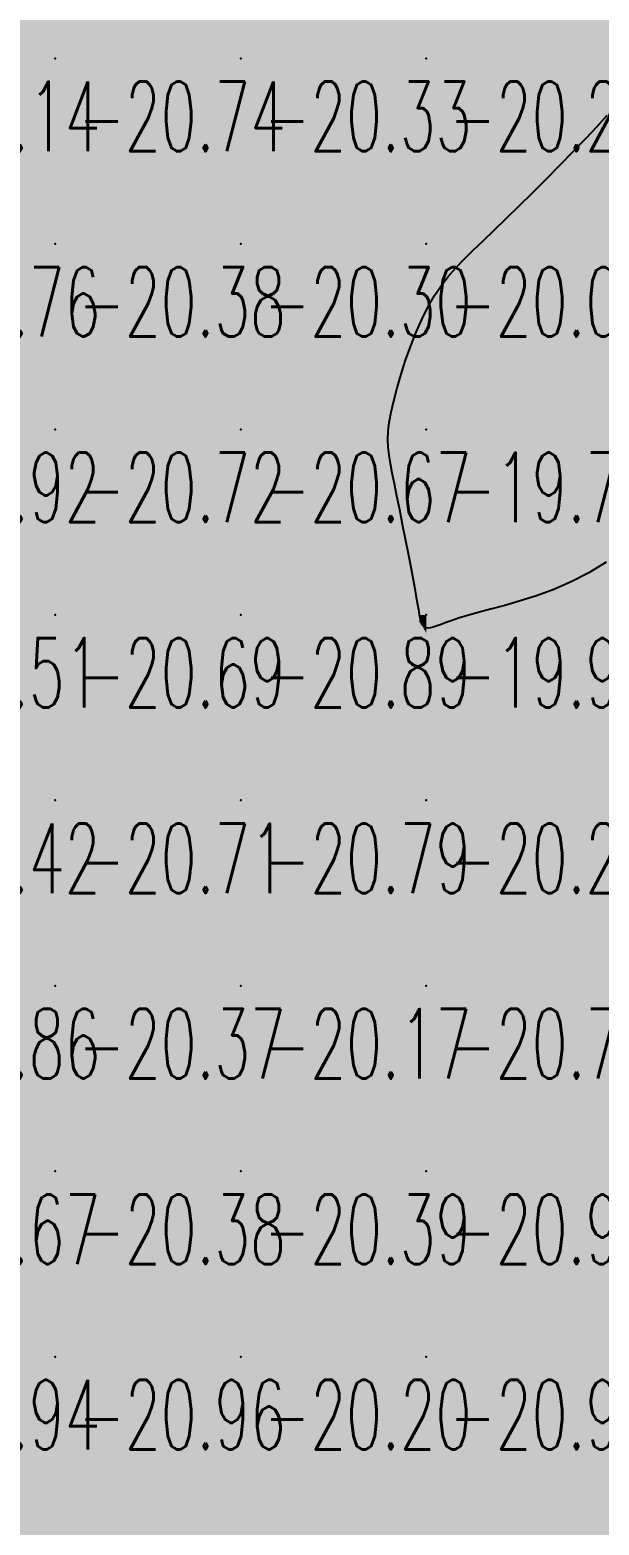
# Model space of a CAD drawing. Header units: millimetres. Extents: x 88261 to 90953, y 390274 to 392322.
# Drawn here: x 89158.9 to 89189.6, y 391238.2 to 391318.8 of the extents above; entities that cross this region are included whole.
import ezdxf
from ezdxf.enums import TextEntityAlignment as Align

# ---------------------------------------------------------------- set-up
doc = ezdxf.new("R2010")
doc.units = ezdxf.units.MM
doc.header["$LTSCALE"] = 25
for name, color, linetype in [('CN_04_00', 242, 'Continuous'), ('COTEAlt', 7, 'Continuous'), ('TN_COLORIAGE', 7, 'Continuous')]:
    doc.layers.add(name, color=color, linetype=linetype)
doc.styles.add('Simplex 1.0', font='Simplex.shx', dxfattribs={"width": 0.99, "height": 2.5})
doc.styles.get("Standard").update_dxf_attribs({"font": 'times.ttf'})

# ---------------------------------------------------------------- blocks, each defined once
blk = doc.blocks.new('COTE')
at = {"color": 0}
blk.add_point((0, 0), dxfattribs=at)
at = {"layer": 'COTEAlt'}
blk.add_attdef('ALT', text='', height=3.75, dxfattribs=at).set_placement((1.25, -1.25), align=Align.TOP_LEFT)

msp = doc.modelspace()

# ---------------------------------------------------------------- linework, layer by layer
at = {"layer": 'CN_04_00', "elevation": -20, "flags": 128}
msp.add_lwpolyline([(89189.953, 391290.078), (89189.016, 391289.502), (89188.066, 391289.016), (89187.122, 391288.609), (89186.2, 391288.27), (89185.315, 391287.988), (89184.484, 391287.751), (89183.723, 391287.549), (89183.049, 391287.371), (89182.474, 391287.207), (89181.992, 391287.056), (89181.592, 391286.921), (89181.265, 391286.804), (89181, 391286.705), (89180.786, 391286.626), (89180.615, 391286.568), (89180.474, 391286.535), (89180.357, 391286.525), (89180.258, 391286.536), (89180.177, 391286.565), (89180.112, 391286.608), (89180.06, 391286.662), (89180.019, 391286.721), (89179.989, 391286.784), (89179.966, 391286.847), (89179.949, 391286.908), (89179.934, 391286.98), (89179.917, 391287.08), (89179.894, 391287.222), (89179.862, 391287.422), (89179.816, 391287.697), (89179.752, 391288.062), (89179.667, 391288.532), (89179.558, 391289.116), (89179.429, 391289.794), (89179.286, 391290.538), (89179.133, 391291.322), (89178.976, 391292.118), (89178.821, 391292.899), (89178.673, 391293.637), (89178.536, 391294.306), (89178.417, 391294.887), (89178.319, 391295.393), (89178.245, 391295.849), (89178.199, 391296.276), (89178.183, 391296.698), (89178.202, 391297.138), (89178.258, 391297.618), (89178.355, 391298.162), (89178.495, 391298.786), (89178.675, 391299.475), (89178.891, 391300.211), (89179.138, 391300.972), (89179.412, 391301.738), (89179.709, 391302.489), (89180.025, 391303.204), (89180.354, 391303.864), (89180.695, 391304.454), (89181.053, 391304.986), (89181.434, 391305.478), (89181.844, 391305.949), (89182.291, 391306.416), (89182.78, 391306.898), (89183.319, 391307.414), (89183.914, 391307.98), (89184.567, 391308.61), (89185.266, 391309.293), (89185.994, 391310.013), (89186.732, 391310.752), (89187.466, 391311.495), (89188.176, 391312.225), (89188.846, 391312.924), (89189.46, 391313.578), (89190.006, 391314.174)], dxfattribs=at)
at = {"layer": 'TN_COLORIAGE', "color": 223}
for points in [[(89150.249, 391327.239, -20.629), (89150.249, 391317.239, -20.629), (89160.249, 391327.239, -20.629)], [(89150.249, 391317.239, -20.629), (89160.249, 391317.239, -20.629), (89160.249, 391327.239, -20.629)], [(89160.249, 391327.239, -20.391), (89160.249, 391317.239, -20.391), (89170.249, 391327.239, -20.391)], [(89160.249, 391317.239, -20.391), (89170.249, 391317.239, -20.391), (89170.249, 391327.239, -20.391)], [(89170.249, 391327.239, -20.241), (89170.249, 391317.239, -20.241), (89180.249, 391327.239, -20.241)], [(89170.249, 391317.239, -20.241), (89180.249, 391317.239, -20.241), (89180.249, 391327.239, -20.241)], [(89180.249, 391327.239, -20), (89188.89, 391327.239, -20), (89180.249, 391317.239, -20), (89188.73, 391325.721, -20)], [(89180.249, 391317.239, -20), (89188.73, 391325.721, -20), (89190.249, 391317.239, -20), (89190.249, 391323.784, -20)], [(89150.249, 391317.239, -20.737), (89150.249, 391307.239, -20.737), (89160.249, 391317.239, -20.737)], [(89150.249, 391307.239, -20.737), (89160.249, 391307.239, -20.737), (89160.249, 391317.239, -20.737)], [(89160.249, 391317.239, -20.333), (89160.249, 391307.239, -20.333), (89170.249, 391317.239, -20.333)], [(89160.249, 391307.239, -20.333), (89170.249, 391307.239, -20.333), (89170.249, 391317.239, -20.333)], [(89170.249, 391317.239, -20.211), (89170.249, 391307.239, -20.211), (89180.249, 391317.239, -20.211)], [(89170.249, 391307.239, -20.211), (89180.249, 391307.239, -20.211), (89180.249, 391317.239, -20.211)], [(89180.249, 391317.239, -20.072), (89180.249, 391307.239, -20.072), (89190.249, 391317.239, -20.072)], [(89180.249, 391307.239, -20), (89183.246, 391307.239, -20), (89190.249, 391317.239, -20), (89190.249, 391314.247, -20)], [(89150.249, 391307.239, -20.377), (89150.249, 391297.239, -20.377), (89160.249, 391307.239, -20.377)], [(89150.249, 391297.239, -20.377), (89160.249, 391297.239, -20.377), (89160.249, 391307.239, -20.377)], [(89160.249, 391307.239, -20.303), (89160.249, 391297.239, -20.303), (89170.249, 391307.239, -20.303)], [(89160.249, 391297.239, -20.303), (89170.249, 391297.239, -20.303), (89170.249, 391307.239, -20.303)], [(89170.249, 391307.239, -20.072), (89170.249, 391297.239, -20.072), (89180.249, 391307.239, -20.072)], [(89170.249, 391297.239, -20), (89177.883, 391297.239, -20), (89180.249, 391307.239, -20), (89180.249, 391304.676, -20)], [(89180.249, 391304.676, -20.072), (89183.246, 391307.239, -20.072), (89180.249, 391307.239, -20.072)], [(89150.249, 391297.239, -20.717), (89150.249, 391287.239, -20.717), (89160.249, 391297.239, -20.717)], [(89150.249, 391287.239, -20.717), (89160.249, 391287.239, -20.717), (89160.249, 391297.239, -20.717)], [(89160.249, 391297.239, -20.673), (89160.249, 391287.239, -20.673), (89170.249, 391297.239, -20.673)], [(89160.249, 391287.239, -20.673), (89170.249, 391287.239, -20.673), (89170.249, 391297.239, -20.673)], [(89170.249, 391287.239, -20), (89178.349, 391295.34, -20), (89170.249, 391297.239, -20), (89177.883, 391297.239, -20)], [(89178.349, 391295.34, -20.889), (89179.938, 391287.239, -20.889), (89170.249, 391287.239, -20.889)], [(89190.249, 391288.998, -20.139), (89181.949, 391287.239, -20.139), (89190.249, 391287.239, -20.139)], [(89150.249, 391287.239, -20.695), (89150.249, 391277.239, -20.695), (89160.249, 391287.239, -20.695)], [(89150.249, 391277.239, -20.695), (89160.249, 391277.239, -20.695), (89160.249, 391287.239, -20.695)], [(89160.249, 391287.239, -20.889), (89160.249, 391277.239, -20.889), (89170.249, 391287.239, -20.889)], [(89160.249, 391277.239, -20.889), (89170.249, 391277.239, -20.889), (89170.249, 391287.239, -20.889)], [(89170.249, 391287.239, -20), (89179.938, 391287.239, -20), (89170.249, 391277.239, -20), (89179.902, 391286.893, -20)], [(89180.249, 391277.239, -20), (89180.249, 391286.269, -20), (89190.249, 391287.239, -20), (89181.949, 391287.239, -20)], [(89180.249, 391277.239, -20.139), (89190.249, 391277.239, -20.139), (89190.249, 391287.239, -20.139)], [(89170.249, 391277.239, -20), (89179.902, 391286.893, -20), (89180.249, 391277.239, -20), (89180.249, 391286.269, -20)], [(89150.249, 391277.239, -20.711), (89150.249, 391267.239, -20.711), (89160.249, 391277.239, -20.711)], [(89150.249, 391267.239, -20.711), (89160.249, 391267.239, -20.711), (89160.249, 391277.239, -20.711)], [(89160.249, 391277.239, -20.794), (89160.249, 391267.239, -20.794), (89170.249, 391277.239, -20.794)], [(89160.249, 391267.239, -20.794), (89170.249, 391267.239, -20.794), (89170.249, 391277.239, -20.794)], [(89170.249, 391277.239, -20.265), (89170.249, 391267.239, -20.265), (89180.249, 391277.239, -20.265)], [(89170.249, 391267.239, -20.265), (89180.249, 391267.239, -20.265), (89180.249, 391277.239, -20.265)], [(89180.249, 391277.239, -20.576), (89180.249, 391267.239, -20.576), (89190.249, 391277.239, -20.576)], [(89180.249, 391267.239, -20.576), (89190.249, 391267.239, -20.576), (89190.249, 391277.239, -20.576)], [(89150.249, 391267.239, -20.37), (89150.249, 391257.239, -20.37), (89160.249, 391267.239, -20.37)], [(89150.249, 391257.239, -20.37), (89160.249, 391257.239, -20.37), (89160.249, 391267.239, -20.37)], [(89160.249, 391267.239, -20.166), (89160.249, 391257.239, -20.166), (89170.249, 391267.239, -20.166)], [(89160.249, 391257.239, -20.166), (89170.249, 391257.239, -20.166), (89170.249, 391267.239, -20.166)], [(89170.249, 391267.239, -20.735), (89170.249, 391257.239, -20.735), (89180.249, 391267.239, -20.735)], [(89170.249, 391257.239, -20.735), (89180.249, 391257.239, -20.735), (89180.249, 391267.239, -20.735)], [(89180.249, 391267.239, -20.644), (89180.249, 391257.239, -20.644), (89190.249, 391267.239, -20.644)], [(89180.249, 391257.239, -20.644), (89190.249, 391257.239, -20.644), (89190.249, 391267.239, -20.644)], [(89150.249, 391257.239, -20.383), (89150.249, 391247.239, -20.383), (89160.249, 391257.239, -20.383)], [(89150.249, 391247.239, -20.383), (89160.249, 391247.239, -20.383), (89160.249, 391257.239, -20.383)], [(89160.249, 391257.239, -20.389), (89160.249, 391247.239, -20.389), (89170.249, 391257.239, -20.389)], [(89160.249, 391247.239, -20.389), (89170.249, 391247.239, -20.389), (89170.249, 391257.239, -20.389)], [(89170.249, 391257.239, -20.979), (89170.249, 391247.239, -20.979), (89180.249, 391257.239, -20.979)], [(89170.249, 391247.239, -20.979), (89180.249, 391247.239, -20.979), (89180.249, 391257.239, -20.979)], [(89180.249, 391257.239, -20.697), (89180.249, 391247.239, -20.697), (89190.249, 391257.239, -20.697)], [(89180.249, 391247.239, -20.697), (89190.249, 391247.239, -20.697), (89190.249, 391257.239, -20.697)], [(89150.249, 391247.239, -20.965), (89150.249, 391237.239, -20.965), (89160.249, 391247.239, -20.965)], [(89150.249, 391237.239, -20.965), (89160.249, 391237.239, -20.965), (89160.249, 391247.239, -20.965)], [(89160.249, 391247.239, -20.197), (89160.249, 391237.239, -20.197), (89170.249, 391247.239, -20.197)], [(89160.249, 391237.239, -20.197), (89170.249, 391237.239, -20.197), (89170.249, 391247.239, -20.197)], [(89170.249, 391247.239, -20.981), (89170.249, 391237.239, -20.981), (89180.249, 391247.239, -20.981)], [(89170.249, 391237.239, -20.981), (89180.249, 391237.239, -20.981), (89180.249, 391247.239, -20.981)], [(89180.249, 391247.239, -20.674), (89180.249, 391237.239, -20.674), (89190.249, 391247.239, -20.674)], [(89180.249, 391237.239, -20.674), (89190.249, 391237.239, -20.674), (89190.249, 391247.239, -20.674)]]:
    msp.add_solid(points, dxfattribs=at)
at = {"layer": 'TN_COLORIAGE', "color": 213}
for points in [[(89190.249, 391314.247, -19.832), (89183.246, 391307.239, -19.832), (89190.249, 391307.239, -19.832)], [(89183.246, 391307.239, -19.791), (89180.249, 391304.676, -19.791), (89190.249, 391307.239, -19.791), (89180.249, 391297.239, -19.791)], [(89180.249, 391297.239, -19.832), (89190.249, 391297.239, -19.832), (89190.249, 391307.239, -19.832)], [(89180.249, 391304.676, -19.791), (89177.883, 391297.239, -19.791), (89180.249, 391297.239, -19.791)], [(89177.883, 391297.239, -19.791), (89178.349, 391295.34, -19.791), (89180.249, 391297.239, -19.791)], [(89179.938, 391287.239, -19.791), (89178.349, 391295.34, -19.791), (89180.249, 391287.239, -19.791), (89180.249, 391297.239, -19.791)], [(89180.249, 391297.239, -19.348), (89180.249, 391287.239, -19.348), (89190.249, 391297.239, -19.348)], [(89181.949, 391287.239, -19.348), (89190.249, 391288.998, -19.348), (89180.249, 391287.239, -19.348), (89190.249, 391297.239, -19.348)], [(89179.902, 391286.893, -19.971), (89179.938, 391287.239, -19.971), (89180.249, 391287.239, -19.971)], [(89180.249, 391286.269, -19.971), (89179.902, 391286.893, -19.971), (89180.249, 391287.239, -19.971)], [(89181.949, 391287.239, -19.971), (89180.249, 391286.269, -19.971), (89180.249, 391287.239, -19.971)]]:
    msp.add_solid(points, dxfattribs=at)

# ---------------------------------------------------------------- block references
at = {"layer": 'COTEAlt'}
ref = msp.add_blockref('COTE', (89150.249, 391317.239), dxfattribs=at)
ref.add_attrib('ALT', '-20.14', dxfattribs={"height": 3.75, "style": 'Simplex 1.0', "width": 0.6}).set_placement((89151.499, 391315.989), align=Align.TOP_LEFT)
ref = msp.add_blockref('COTE', (89160.249, 391317.239), dxfattribs=at)
ref.add_attrib('ALT', '-20.74', dxfattribs={"height": 3.75, "style": 'Simplex 1.0', "width": 0.6}).set_placement((89161.499, 391315.989), align=Align.TOP_LEFT)
ref = msp.add_blockref('COTE', (89170.249, 391317.239), dxfattribs=at)
ref.add_attrib('ALT', '-20.33', dxfattribs={"height": 3.75, "style": 'Simplex 1.0', "width": 0.6}).set_placement((89171.499, 391315.989), align=Align.TOP_LEFT)
ref = msp.add_blockref('COTE', (89180.249, 391317.239), dxfattribs=at)
ref.add_attrib('ALT', '-20.21', dxfattribs={"height": 3.75, "style": 'Simplex 1.0', "width": 0.6}).set_placement((89181.499, 391315.989), align=Align.TOP_LEFT)
ref = msp.add_blockref('COTE', (89150.249, 391307.239), dxfattribs=at)
ref.add_attrib('ALT', '-20.76', dxfattribs={"height": 3.75, "style": 'Simplex 1.0', "width": 0.6}).set_placement((89151.499, 391305.989), align=Align.TOP_LEFT)
ref = msp.add_blockref('COTE', (89160.249, 391307.239), dxfattribs=at)
ref.add_attrib('ALT', '-20.38', dxfattribs={"height": 3.75, "style": 'Simplex 1.0', "width": 0.6}).set_placement((89161.499, 391305.989), align=Align.TOP_LEFT)
ref = msp.add_blockref('COTE', (89170.249, 391307.239), dxfattribs=at)
ref.add_attrib('ALT', '-20.30', dxfattribs={"height": 3.75, "style": 'Simplex 1.0', "width": 0.6}).set_placement((89171.499, 391305.989), align=Align.TOP_LEFT)
ref = msp.add_blockref('COTE', (89180.249, 391307.239), dxfattribs=at)
ref.add_attrib('ALT', '-20.07', dxfattribs={"height": 3.75, "style": 'Simplex 1.0', "width": 0.6}).set_placement((89181.499, 391305.989), align=Align.TOP_LEFT)
ref = msp.add_blockref('COTE', (89150.249, 391297.239), dxfattribs=at)
ref.add_attrib('ALT', '-20.92', dxfattribs={"height": 3.75, "style": 'Simplex 1.0', "width": 0.6}).set_placement((89151.499, 391295.989), align=Align.TOP_LEFT)
ref = msp.add_blockref('COTE', (89160.249, 391297.239), dxfattribs=at)
ref.add_attrib('ALT', '-20.72', dxfattribs={"height": 3.75, "style": 'Simplex 1.0', "width": 0.6}).set_placement((89161.499, 391295.989), align=Align.TOP_LEFT)
ref = msp.add_blockref('COTE', (89170.249, 391297.239), dxfattribs=at)
ref.add_attrib('ALT', '-20.67', dxfattribs={"height": 3.75, "style": 'Simplex 1.0', "width": 0.6}).set_placement((89171.499, 391295.989), align=Align.TOP_LEFT)
ref = msp.add_blockref('COTE', (89180.249, 391297.239), dxfattribs=at)
ref.add_attrib('ALT', '-19.79', dxfattribs={"height": 3.75, "style": 'Simplex 1.0', "width": 0.6}).set_placement((89181.499, 391295.989), align=Align.TOP_LEFT)
ref = msp.add_blockref('COTE', (89150.249, 391287.239), dxfattribs=at)
ref.add_attrib('ALT', '-20.51', dxfattribs={"height": 3.75, "style": 'Simplex 1.0', "width": 0.6}).set_placement((89151.499, 391285.989), align=Align.TOP_LEFT)
ref = msp.add_blockref('COTE', (89160.249, 391287.239), dxfattribs=at)
ref.add_attrib('ALT', '-20.69', dxfattribs={"height": 3.75, "style": 'Simplex 1.0', "width": 0.6}).set_placement((89161.499, 391285.989), align=Align.TOP_LEFT)
ref = msp.add_blockref('COTE', (89170.249, 391287.239), dxfattribs=at)
ref.add_attrib('ALT', '-20.89', dxfattribs={"height": 3.75, "style": 'Simplex 1.0', "width": 0.6}).set_placement((89171.499, 391285.989), align=Align.TOP_LEFT)
ref = msp.add_blockref('COTE', (89180.249, 391287.239), dxfattribs=at)
ref.add_attrib('ALT', '-19.97', dxfattribs={"height": 3.75, "style": 'Simplex 1.0', "width": 0.6}).set_placement((89181.499, 391285.989), align=Align.TOP_LEFT)
ref = msp.add_blockref('COTE', (89150.249, 391277.239), dxfattribs=at)
ref.add_attrib('ALT', '-20.42', dxfattribs={"height": 3.75, "style": 'Simplex 1.0', "width": 0.6}).set_placement((89151.499, 391275.989), align=Align.TOP_LEFT)
ref = msp.add_blockref('COTE', (89160.249, 391277.239), dxfattribs=at)
ref.add_attrib('ALT', '-20.71', dxfattribs={"height": 3.75, "style": 'Simplex 1.0', "width": 0.6}).set_placement((89161.499, 391275.989), align=Align.TOP_LEFT)
ref = msp.add_blockref('COTE', (89170.249, 391277.239), dxfattribs=at)
ref.add_attrib('ALT', '-20.79', dxfattribs={"height": 3.75, "style": 'Simplex 1.0', "width": 0.6}).set_placement((89171.499, 391275.989), align=Align.TOP_LEFT)
ref = msp.add_blockref('COTE', (89180.249, 391277.239), dxfattribs=at)
ref.add_attrib('ALT', '-20.27', dxfattribs={"height": 3.75, "style": 'Simplex 1.0', "width": 0.6}).set_placement((89181.499, 391275.989), align=Align.TOP_LEFT)
ref = msp.add_blockref('COTE', (89150.249, 391267.239), dxfattribs=at)
ref.add_attrib('ALT', '-20.86', dxfattribs={"height": 3.75, "style": 'Simplex 1.0', "width": 0.6}).set_placement((89151.499, 391265.989), align=Align.TOP_LEFT)
ref = msp.add_blockref('COTE', (89160.249, 391267.239), dxfattribs=at)
ref.add_attrib('ALT', '-20.37', dxfattribs={"height": 3.75, "style": 'Simplex 1.0', "width": 0.6}).set_placement((89161.499, 391265.989), align=Align.TOP_LEFT)
ref = msp.add_blockref('COTE', (89170.249, 391267.239), dxfattribs=at)
ref.add_attrib('ALT', '-20.17', dxfattribs={"height": 3.75, "style": 'Simplex 1.0', "width": 0.6}).set_placement((89171.499, 391265.989), align=Align.TOP_LEFT)
ref = msp.add_blockref('COTE', (89180.249, 391267.239), dxfattribs=at)
ref.add_attrib('ALT', '-20.74', dxfattribs={"height": 3.75, "style": 'Simplex 1.0', "width": 0.6}).set_placement((89181.499, 391265.989), align=Align.TOP_LEFT)
ref = msp.add_blockref('COTE', (89150.249, 391257.239), dxfattribs=at)
ref.add_attrib('ALT', '-20.67', dxfattribs={"height": 3.75, "style": 'Simplex 1.0', "width": 0.6}).set_placement((89151.499, 391255.989), align=Align.TOP_LEFT)
ref = msp.add_blockref('COTE', (89160.249, 391257.239), dxfattribs=at)
ref.add_attrib('ALT', '-20.38', dxfattribs={"height": 3.75, "style": 'Simplex 1.0', "width": 0.6}).set_placement((89161.499, 391255.989), align=Align.TOP_LEFT)
ref = msp.add_blockref('COTE', (89170.249, 391257.239), dxfattribs=at)
ref.add_attrib('ALT', '-20.39', dxfattribs={"height": 3.75, "style": 'Simplex 1.0', "width": 0.6}).set_placement((89171.499, 391255.989), align=Align.TOP_LEFT)
ref = msp.add_blockref('COTE', (89180.249, 391257.239), dxfattribs=at)
ref.add_attrib('ALT', '-20.98', dxfattribs={"height": 3.75, "style": 'Simplex 1.0', "width": 0.6}).set_placement((89181.499, 391255.989), align=Align.TOP_LEFT)
ref = msp.add_blockref('COTE', (89150.249, 391247.239), dxfattribs=at)
ref.add_attrib('ALT', '-20.94', dxfattribs={"height": 3.75, "style": 'Simplex 1.0', "width": 0.6}).set_placement((89151.499, 391245.989), align=Align.TOP_LEFT)
ref = msp.add_blockref('COTE', (89160.249, 391247.239), dxfattribs=at)
ref.add_attrib('ALT', '-20.96', dxfattribs={"height": 3.75, "style": 'Simplex 1.0', "width": 0.6}).set_placement((89161.499, 391245.989), align=Align.TOP_LEFT)
ref = msp.add_blockref('COTE', (89170.249, 391247.239), dxfattribs=at)
ref.add_attrib('ALT', '-20.20', dxfattribs={"height": 3.75, "style": 'Simplex 1.0', "width": 0.6}).set_placement((89171.499, 391245.989), align=Align.TOP_LEFT)
ref = msp.add_blockref('COTE', (89180.249, 391247.239), dxfattribs=at)
ref.add_attrib('ALT', '-20.98', dxfattribs={"height": 3.75, "style": 'Simplex 1.0', "width": 0.6}).set_placement((89181.499, 391245.989), align=Align.TOP_LEFT)

doc.saveas('drawing.dxf')
